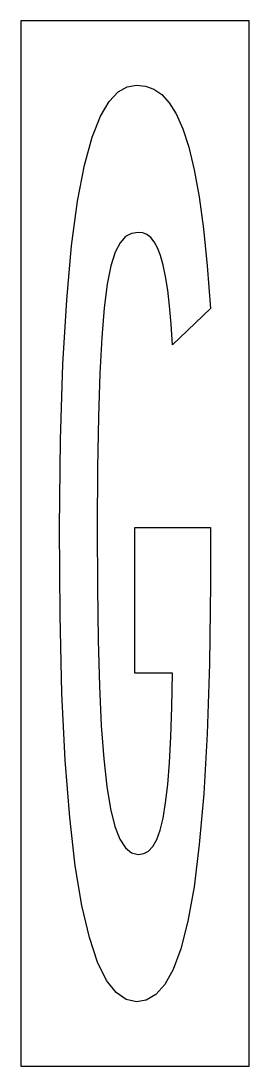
# Model space of a CAD drawing. Extents: x 0 to 24, y 0 to 110.
import ezdxf

# ---------------------------------------------------------------- set-up
doc = ezdxf.new("R2010")
doc.units = 0
doc.layers.add('CUT', color=7, linetype='Continuous')
doc.layers.add('OUTSIDE', color=1, linetype='Continuous')

msp = doc.modelspace()

# ---------------------------------------------------------------- linework, layer by layer
at = {"layer": 'CUT'}
msp.add_lwpolyline([(11.9901, 41.3392), (11.9901, 56.6992), (19.9355, 56.6992), (19.9454, 50.776), (19.8264, 42.328), (19.5883, 34.984), (19.2312, 28.6672), (18.765, 23.32), (18.2095, 18.8656), (17.5549, 15.2368), (16.8208, 12.3568), (16.0074, 10.1584), (15.1246, 8.5744), (14.1823, 7.528), (13.1903, 6.952), (12.1488, 6.7792), (11.0577, 7.0096), (10.0161, 7.7296), (9.0143, 9.016), (8.0719, 10.9264), (7.199, 13.5376), (6.4154, 16.8976), (5.721, 21.0928), (5.1358, 26.1712), (4.6596, 32.2096), (4.3125, 39.2656), (4.1141, 47.4064), (4.0546, 56.6992), (4.1637, 65.9248), (4.4216, 73.8832), (4.8184, 80.6608), (5.3342, 86.344), (5.969, 91.0288), (6.6931, 94.8016), (7.4966, 97.7488), (8.3596, 99.9568), (9.2722, 101.5216), (10.2145, 102.5296), (11.1767, 103.0672), (12.1488, 103.2208), (13.0911, 103.1248), (13.974, 102.8176), (14.8171, 102.2416), (15.6107, 101.3872), (16.3447, 100.2064), (17.0291, 98.6512), (17.6541, 96.712), (18.2294, 94.3312), (18.7452, 91.48), (19.2015, 88.12), (19.5983, 84.2224), (19.9355, 79.7392), (15.9578, 75.8992), (15.819, 78.088), (15.6404, 80.008), (15.442, 81.6784), (15.2238, 83.1088), (14.9659, 84.3088), (14.6882, 85.3072), (14.3807, 86.1136), (14.0335, 86.7376), (13.6665, 87.1888), (13.2598, 87.5056), (12.8233, 87.6784), (12.3472, 87.7264), (11.633, 87.6304), (10.9981, 87.2944), (10.4228, 86.6608), (9.907, 85.6528), (9.4706, 84.2224), (9.0837, 82.2832), (8.7663, 79.7968), (8.5084, 76.6768), (8.31, 72.8752), (8.1612, 68.3248), (8.062, 62.9488), (8.0223, 56.6992), (8.0422, 50.3824), (8.1116, 44.824), (8.2505, 39.9952), (8.4489, 35.8384), (8.7167, 32.3248), (9.044, 29.416), (9.4309, 27.064), (9.8872, 25.2304), (10.403, 23.8768), (10.9882, 22.9552), (11.633, 22.4368), (12.3472, 22.2736), (12.9126, 22.36), (13.4284, 22.6288), (13.8847, 23.1088), (14.2914, 23.8384), (14.6485, 24.8176), (14.956, 26.0944), (15.2238, 27.6976), (15.442, 29.6272), (15.6305, 31.9408), (15.7694, 34.6384), (15.8884, 37.768), (15.9578, 41.3392)], close=True, dxfattribs=at)
at = {"layer": 'OUTSIDE'}
msp.add_lwpolyline([(0, 0), (24, 0), (24, 110), (0, 110)], close=True, dxfattribs=at)

doc.saveas('drawing.dxf')
